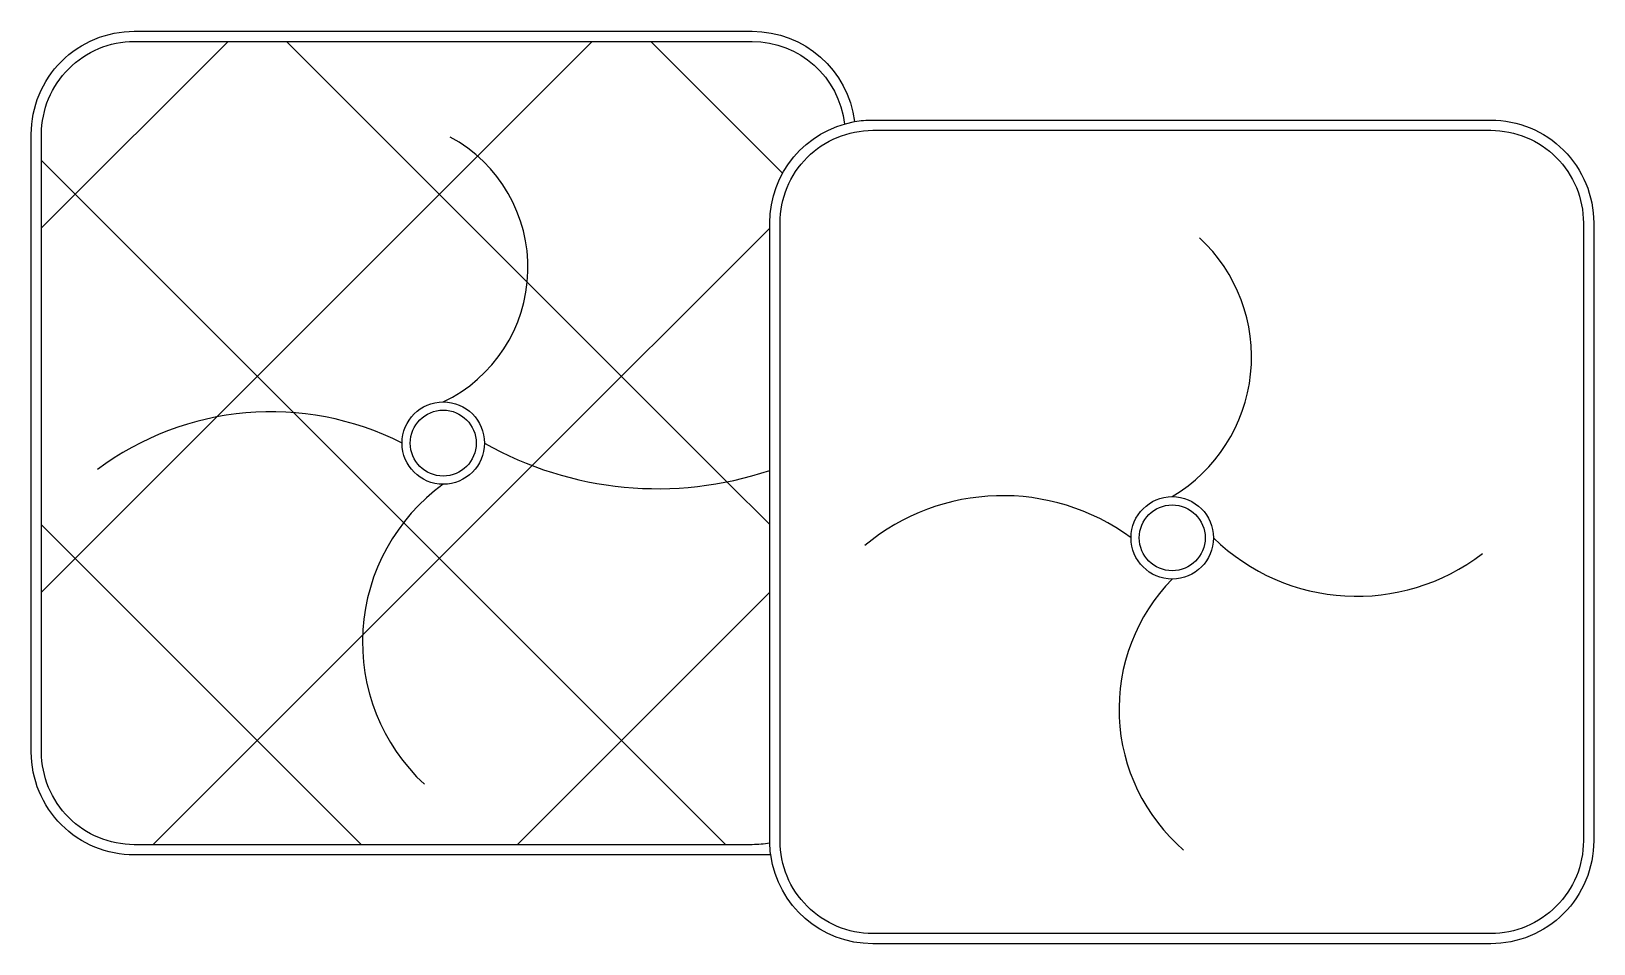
# Model space of a CAD drawing. Extents: x 3.605 to 4.363, y 9.777 to 10.22.
import ezdxf

# ---------------------------------------------------------------- set-up
doc = ezdxf.new("R2010")
doc.units = 0
doc.layers.get('0').update_dxf_attribs({"linetype": 'CONTINUOUS'})

# ---------------------------------------------------------------- blocks, each defined once
blk = doc.blocks.new('*X0')
at = {"color": 0}
for p, q in [((3.87273, 8.99926), (4.14004, 9.26657)), ((3.87273, 9.17604), (3.96327, 9.26657)), ((4.20548, 9.05277), (3.99169, 9.26657)), ((4.23245, 9.20258), (4.16846, 9.26657)), ((4.20491, 8.87657), (3.87273, 9.20874)), ((4.11092, 9.06067), (4.22625, 9.17599)), ((3.92682, 8.87657), (4.11092, 9.06067)), ((4.22625, 9.03201), (4.20548, 9.05277)), ((4.02813, 8.87657), (3.87273, 9.03196)), ((4.1036, 8.87657), (4.22625, 8.99922))]:
    blk.add_line(p, q, dxfattribs=at)

msp = doc.modelspace()

# ---------------------------------------------------------------- linework, layer by layer
at = {"color": 0}
for points in [[(3.9637, 9.8197), (3.65471, 9.8197, -0.414214), (3.60471, 9.8697), (3.60471, 10.1697, -0.414214), (3.65471, 10.2197), (3.95471, 10.2197, -0.378876), (4.00434, 10.17579)], [(3.96322, 9.82551, -0.047603), (3.95471, 9.8247), (3.65471, 9.8247, -0.414214), (3.60971, 9.8697), (3.60971, 10.1697, -0.414214), (3.65471, 10.2147), (3.95471, 10.2147, -0.382288), (3.99944, 10.17465, -0.399549)], [(3.9637, 9.8197, -0.034559), (3.96322, 9.82658), (3.96322, 10.12658, -0.362817), (4.00434, 10.17579)], [(4.00434, 10.17579, -0.044682), (4.01322, 10.17658), (4.31322, 10.17658, -0.414214), (4.36322, 10.12658), (4.36322, 9.82658, -0.414214), (4.31322, 9.77658)], [(4.31322, 9.77658), (4.01322, 9.77658, -0.374296), (3.9637, 9.8197)]]:
    msp.add_lwpolyline(points, format="xyb", dxfattribs=at)
msp.add_lwpolyline([(4.31322, 9.78158), (4.01322, 9.78158, -0.414214), (3.96822, 9.82658), (3.96822, 10.12658, -0.414214), (4.01322, 10.17158), (4.31322, 10.17158, -0.414214), (4.35822, 10.12658), (4.35822, 9.82658, -0.414214)], format="xyb", close=True, dxfattribs=at)
for centre, radius in [((3.80471, 10.0197), 0.02), ((3.80471, 10.0197), 0.016), ((4.15859, 9.97369), 0.02), ((4.15859, 9.97369), 0.016)]:
    msp.add_circle(centre, radius, dxfattribs=at)
for centre, radius, start, end in [((3.77367, 10.10488), 0.0722, 295.46724, 61.50209), ((4.11817, 10.06149), 0.07893, 300.80447, 47.16504), ((3.72112, 9.8945), 0.14042, 63.07338, 126.88262), ((3.90886, 10.16863), 0.17107, 240.53254, 288.5276), ((3.86002, 9.92308), 0.09449, 125.82503, 226.96669), ((4.07633, 9.88924), 0.10492, 53.60047, 129.67594), ((4.24825, 10.04503), 0.09971, 225.6785, 307.67033), ((4.22303, 9.89049), 0.09026, 135.55703, 229.2648)]:
    msp.add_arc(centre, radius, start, end, dxfattribs=at)

# ---------------------------------------------------------------- block references
msp.add_blockref('*X0', (-0.26302, 0.94813), dxfattribs=at)

doc.saveas('drawing.dxf')
